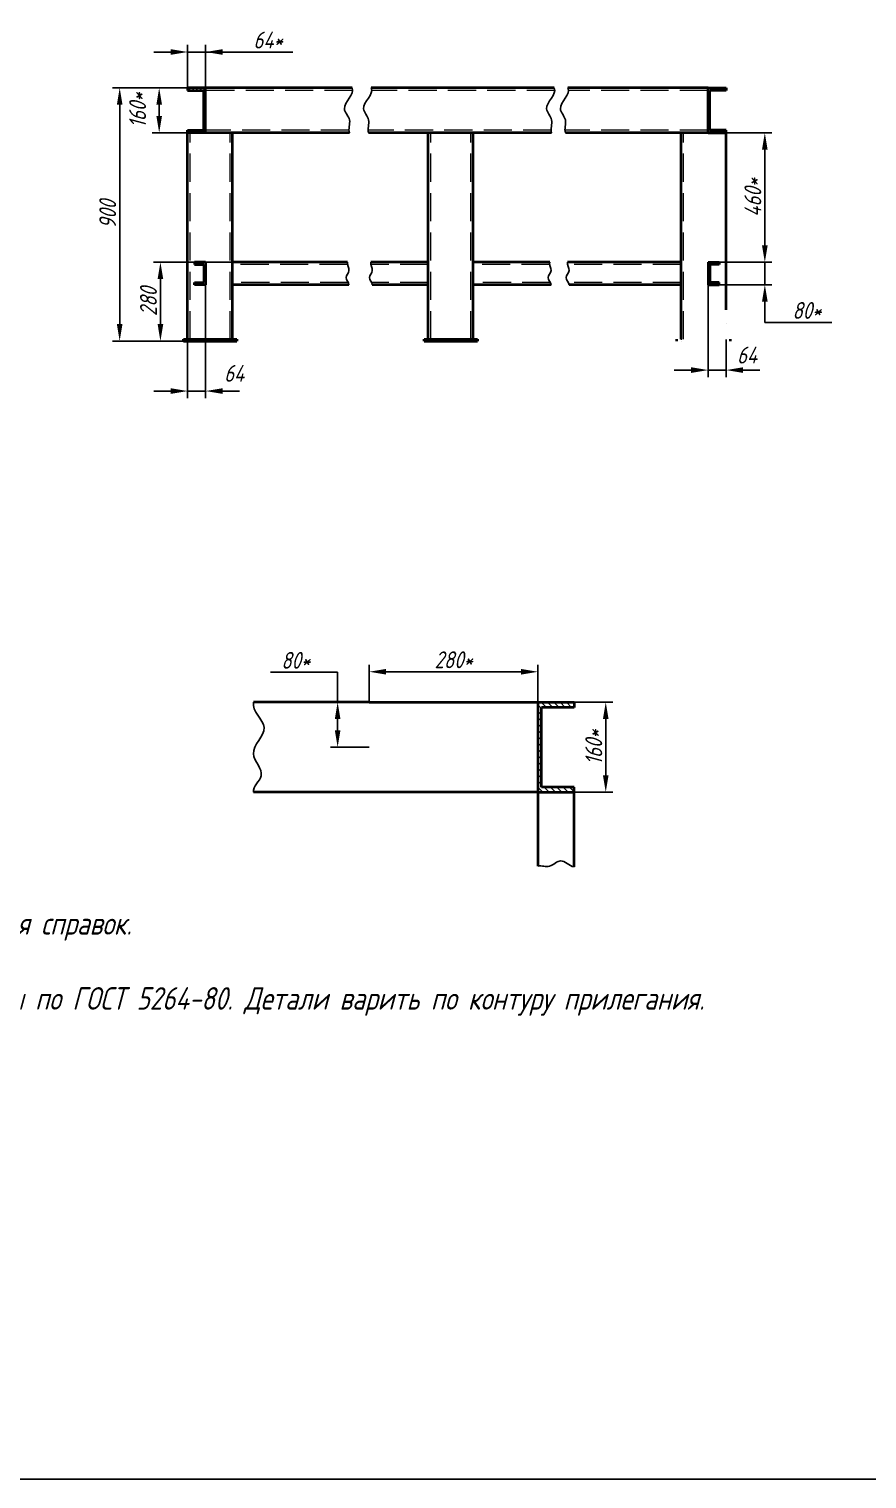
# Model space of a CAD drawing. Header units: millimetres. Extents: x -80926 to 207199, y -554506 to -32322.
# Drawn here: x -10105 to -7125, y -297529 to -292375 of the extents above; entities that cross this region are included whole.
import ezdxf

# ---------------------------------------------------------------- set-up
doc = ezdxf.new("R2010")
doc.units = ezdxf.units.MM
doc.linetypes.add('GOST2.303 4', pattern=[7, 5, -2, 0])
for name, color, linetype, lineweight in [('DIM', 5, 'Continuous', 15), ('Hidden', 50, 'GOST2.303 4', 15), ('KORP', 200, 'Continuous', 40)]:
    doc.layers.add(name, color=color, linetype=linetype, lineweight=lineweight)
doc.styles.add('GOST 2.304', font='CS_Gost2304.shx', dxfattribs={"oblique": 15})
doc.dimstyles.new('GOST', dxfattribs={"dimscale": 0, "dimtxt": 3, "dimasz": 3, "dimexe": 1.25, "dimexo": 0, "dimtad": 1, "dimtoh": 1, "dimdec": 3, "dimtxsty": 'GOST 2.304', "dimcen": 5, "dimadec": 3, "dimazin": 2, "dimtfac": 0.75, "dimtdec": 4, "dimtmove": 1, "dimatfit": 3, "dimfxl": 0, "dimtolj": 1, "dimarcsym": 0})

# ---------------------------------------------------------------- blocks, each defined once
blk = doc.blocks.new('*D203')
at = {"layer": 'Defpoints', "color": 0, "ltscale": 20}
for p in [(-9637.8, -293203.7), (-9381, -293203.7), (-9556, -293483.7)]:
    blk.add_point(p, dxfattribs=at)
at = {"layer": 'DIM', "color": 0, "lineweight": -2, "ltscale": 20}
for p, q in [((-9381, -293203.7), (-9662.8, -293203.7)), ((-9637.8, -293423.7), (-9637.8, -293263.7)), ((-9556, -293483.7), (-9662.8, -293483.7))]:
    blk.add_line(p, q, dxfattribs=at)
at = {"layer": 'DIM', "color": 0, "ltscale": 20}
for points in [[(-9647.8, -293263.7), (-9627.8, -293263.7), (-9637.8, -293203.7)], [(-9647.8, -293423.7), (-9627.8, -293423.7), (-9637.8, -293483.7)]]:
    blk.add_solid(points, dxfattribs=at)
at = {"layer": 'DIM', "color": 0, "ltscale": 20, "insert": (-9680.3, -293343.7), "char_height": 60, "attachment_point": 5, "rotation": 90, "style": 'GOST 2.304'}
blk.add_mtext('\\A1;280', dxfattribs=at)
blk = doc.blocks.new('*D204')
at = {"layer": 'Defpoints', "color": 0, "ltscale": 20}
for p in [(-9782.7, -292583.7), (-9541, -292583.7), (-9556, -293483.7)]:
    blk.add_point(p, dxfattribs=at)
at = {"layer": 'DIM', "color": 0, "lineweight": -2, "ltscale": 20}
for p, q in [((-9541, -292583.7), (-9807.7, -292583.7)), ((-9782.7, -293423.7), (-9782.7, -292643.7)), ((-9556, -293483.7), (-9807.7, -293483.7))]:
    blk.add_line(p, q, dxfattribs=at)
at = {"layer": 'DIM', "color": 0, "ltscale": 20}
for points in [[(-9792.7, -292643.7), (-9772.7, -292643.7), (-9782.7, -292583.7)], [(-9792.7, -293423.7), (-9772.7, -293423.7), (-9782.7, -293483.7)]]:
    blk.add_solid(points, dxfattribs=at)
at = {"layer": 'DIM', "color": 0, "ltscale": 20, "insert": (-9825.2, -293033.7), "char_height": 60, "attachment_point": 5, "rotation": 90, "style": 'GOST 2.304'}
blk.add_mtext('\\A1;900', dxfattribs=at)
blk = doc.blocks.new('*D205')
at = {"layer": 'Defpoints', "color": 0, "ltscale": 20}
for p in [(-9642.2, -292583.7), (-9541, -292583.7), (-9541, -292743.7)]:
    blk.add_point(p, dxfattribs=at)
at = {"layer": 'DIM', "color": 0, "lineweight": -2, "ltscale": 20}
for p, q in [((-9541, -292583.7), (-9667.2, -292583.7)), ((-9642.2, -292683.7), (-9642.2, -292643.7)), ((-9541, -292743.7), (-9667.2, -292743.7))]:
    blk.add_line(p, q, dxfattribs=at)
at = {"layer": 'DIM', "color": 0, "ltscale": 20}
for points in [[(-9652.2, -292643.7), (-9632.2, -292643.7), (-9642.2, -292583.7)], [(-9652.2, -292683.7), (-9632.2, -292683.7), (-9642.2, -292743.7)]]:
    blk.add_solid(points, dxfattribs=at)
at = {"layer": 'DIM', "color": 0, "ltscale": 20, "insert": (-9718.8, -292663.7), "char_height": 60, "attachment_point": 5, "rotation": 90, "style": 'GOST 2.304'}
blk.add_mtext('\\A1;160*', dxfattribs=at)
blk = doc.blocks.new('*D206')
at = {"layer": 'Defpoints', "color": 0, "ltscale": 20}
for p in [(-9541, -292456.4), (-9541, -292583.7), (-9477, -292583.7)]:
    blk.add_point(p, dxfattribs=at)
at = {"layer": 'DIM', "color": 0, "lineweight": -2, "ltscale": 20}
for p, q in [((-9541, -292583.7), (-9541, -292431.4)), ((-9477, -292583.7), (-9477, -292431.4)), ((-9601, -292456.4), (-9661, -292456.4)), ((-9477, -292456.4), (-9541, -292456.4)), ((-9477, -292456.4), (-9541, -292456.4)), ((-9167, -292456.4), (-9477, -292456.4)), ((-9417, -292456.4), (-9357, -292456.4))]:
    blk.add_line(p, q, dxfattribs=at)
at = {"layer": 'DIM', "color": 0, "ltscale": 20}
for points in [[(-9601, -292446.4), (-9601, -292466.4), (-9541, -292456.4)], [(-9417, -292446.4), (-9417, -292466.4), (-9477, -292456.4)]]:
    blk.add_solid(points, dxfattribs=at)
at = {"layer": 'DIM', "color": 0, "ltscale": 20, "insert": (-9255.2, -292413.9), "char_height": 60, "attachment_point": 5, "style": 'GOST 2.304'}
blk.add_mtext('\\A1;64*', dxfattribs=at)
blk = doc.blocks.new('*D207')
at = {"layer": 'Defpoints', "color": 0, "ltscale": 20}
for p in [(-7626.7, -292743.7), (-7650.7, -293203.7), (-7488.8, -293203.7)]:
    blk.add_point(p, dxfattribs=at)
at = {"layer": 'DIM', "color": 0, "lineweight": -2, "ltscale": 20}
for p, q in [((-7626.7, -292743.7), (-7463.8, -292743.7)), ((-7488.8, -292803.7), (-7488.8, -293143.7)), ((-7650.7, -293203.7), (-7463.8, -293203.7))]:
    blk.add_line(p, q, dxfattribs=at)
at = {"layer": 'DIM', "color": 0, "ltscale": 20}
for points in [[(-7498.8, -292803.7), (-7478.8, -292803.7), (-7488.8, -292743.7)], [(-7498.8, -293143.7), (-7478.8, -293143.7), (-7488.8, -293203.7)]]:
    blk.add_solid(points, dxfattribs=at)
at = {"layer": 'DIM', "color": 0, "ltscale": 20, "insert": (-7531.3, -292973.7), "char_height": 60, "attachment_point": 5, "rotation": 90, "style": 'GOST 2.304'}
blk.add_mtext('\\A1;460*', dxfattribs=at)
blk = doc.blocks.new('*D208')
at = {"layer": 'Defpoints', "color": 0, "ltscale": 20}
for p in [(-7650.7, -293203.7), (-7650.7, -293283.7), (-7488.8, -293283.7)]:
    blk.add_point(p, dxfattribs=at)
at = {"layer": 'DIM', "color": 0, "lineweight": -2, "ltscale": 20}
for p, q in [((-7488.8, -293143.7), (-7488.8, -293083.7)), ((-7650.7, -293203.7), (-7463.8, -293203.7)), ((-7488.8, -293203.7), (-7488.8, -293283.7)), ((-7650.7, -293283.7), (-7463.8, -293283.7)), ((-7488.8, -293343.7), (-7488.8, -293403.7)), ((-7488.8, -293417.5), (-7488.8, -293403.7)), ((-7250.2, -293417.5), (-7488.8, -293417.5))]:
    blk.add_line(p, q, dxfattribs=at)
at = {"layer": 'DIM', "color": 0, "ltscale": 20}
for points in [[(-7498.8, -293143.7), (-7478.8, -293143.7), (-7488.8, -293203.7)], [(-7498.8, -293343.7), (-7478.8, -293343.7), (-7488.8, -293283.7)]]:
    blk.add_solid(points, dxfattribs=at)
at = {"layer": 'DIM', "color": 0, "ltscale": 20, "insert": (-7339.5, -293375), "char_height": 60, "attachment_point": 5, "style": 'GOST 2.304'}
blk.add_mtext('\\A1;80*', dxfattribs=at)
blk = doc.blocks.new('*D209')
at = {"layer": 'Defpoints', "color": 0, "ltscale": 20}
for p in [(-7690.7, -293283.7), (-7626.7, -293477.7), (-7626.7, -293587)]:
    blk.add_point(p, dxfattribs=at)
at = {"layer": 'DIM', "color": 0, "lineweight": -2, "ltscale": 20}
for p, q in [((-7690.7, -293283.7), (-7690.7, -293612)), ((-7626.7, -293477.7), (-7626.7, -293612)), ((-7750.7, -293587), (-7810.7, -293587)), ((-7690.7, -293587), (-7626.7, -293587)), ((-7566.7, -293587), (-7506.7, -293587))]:
    blk.add_line(p, q, dxfattribs=at)
at = {"layer": 'DIM', "color": 0, "ltscale": 20}
for points in [[(-7750.7, -293577), (-7750.7, -293597), (-7690.7, -293587)], [(-7566.7, -293577), (-7566.7, -293597), (-7626.7, -293587)]]:
    blk.add_solid(points, dxfattribs=at)
at = {"layer": 'DIM', "color": 0, "ltscale": 20, "insert": (-7552.1, -293533.7), "char_height": 60, "attachment_point": 5, "style": 'GOST 2.304'}
blk.add_mtext('\\A1;64', dxfattribs=at)
blk = doc.blocks.new('*D210')
at = {"layer": 'Defpoints', "color": 0, "ltscale": 20}
for p in [(-8167.3, -294767.8), (-8167.3, -295087.8), (-8054.4, -295087.8)]:
    blk.add_point(p, dxfattribs=at)
at = {"layer": 'DIM', "color": 0, "lineweight": -2, "ltscale": 20}
for p, q in [((-8167.3, -294767.8), (-8029.4, -294767.8)), ((-8054.4, -294827.8), (-8054.4, -295027.8)), ((-8167.3, -295087.8), (-8029.4, -295087.8))]:
    blk.add_line(p, q, dxfattribs=at)
at = {"layer": 'DIM', "color": 0, "ltscale": 20}
for points in [[(-8064.4, -294827.8), (-8044.4, -294827.8), (-8054.4, -294767.8)], [(-8064.4, -295027.8), (-8044.4, -295027.8), (-8054.4, -295087.8)]]:
    blk.add_solid(points, dxfattribs=at)
at = {"layer": 'DIM', "color": 0, "ltscale": 20, "insert": (-8096.9, -294927.8), "char_height": 60, "attachment_point": 5, "rotation": 90, "style": 'GOST 2.304'}
blk.add_mtext('\\A1;160*', dxfattribs=at)
blk = doc.blocks.new('*D211')
at = {"layer": 'Defpoints', "color": 0, "ltscale": 20}
for p in [(-8895.3, -294767.8), (-9007.7, -294927.8), (-8895.3, -294927.8)]:
    blk.add_point(p, dxfattribs=at)
at = {"layer": 'DIM', "color": 0, "lineweight": -2, "ltscale": 20}
for p, q in [((-9246.2, -294661.2), (-9007.7, -294661.2)), ((-9007.7, -294661.2), (-9007.7, -294767.8)), ((-8895.3, -294767.8), (-9032.7, -294767.8)), ((-9007.7, -294827.8), (-9007.7, -294867.8)), ((-8895.3, -294927.8), (-9032.7, -294927.8))]:
    blk.add_line(p, q, dxfattribs=at)
at = {"layer": 'DIM', "color": 0, "ltscale": 20}
for points in [[(-9017.7, -294827.8), (-8997.7, -294827.8), (-9007.7, -294767.8)], [(-9017.7, -294867.8), (-8997.7, -294867.8), (-9007.7, -294927.8)]]:
    blk.add_solid(points, dxfattribs=at)
at = {"layer": 'DIM', "color": 0, "ltscale": 20, "insert": (-9157, -294618.7), "char_height": 60, "attachment_point": 5, "style": 'GOST 2.304'}
blk.add_mtext('\\A1;80*', dxfattribs=at)
blk = doc.blocks.new('*D212')
at = {"layer": 'Defpoints', "color": 0, "ltscale": 20}
for p in [(-8895.3, -294659.3), (-8895.3, -294767.8), (-8295.3, -294767.8)]:
    blk.add_point(p, dxfattribs=at)
at = {"layer": 'DIM', "color": 0, "lineweight": -2, "ltscale": 20}
for p, q in [((-8895.3, -294767.8), (-8895.3, -294634.3)), ((-8355.3, -294659.3), (-8835.3, -294659.3)), ((-8295.3, -294767.8), (-8295.3, -294634.3))]:
    blk.add_line(p, q, dxfattribs=at)
at = {"layer": 'DIM', "color": 0, "ltscale": 20}
for points in [[(-8835.3, -294649.3), (-8835.3, -294669.3), (-8895.3, -294659.3)], [(-8355.3, -294649.3), (-8355.3, -294669.3), (-8295.3, -294659.3)]]:
    blk.add_solid(points, dxfattribs=at)
at = {"layer": 'DIM', "color": 0, "ltscale": 20, "insert": (-8595.3, -294616.8), "char_height": 60, "attachment_point": 5, "style": 'GOST 2.304'}
blk.add_mtext('\\A1;280*', dxfattribs=at)
blk = doc.blocks.new('*D214')
at = {"layer": 'Defpoints', "color": 0, "ltscale": 20}
for p in [(-9477, -293283.7), (-9541, -293477.7), (-9477, -293661.6)]:
    blk.add_point(p, dxfattribs=at)
at = {"layer": 'DIM', "color": 0, "lineweight": -2, "ltscale": 20}
for p, q in [((-9477, -293283.7), (-9477, -293686.6)), ((-9541, -293477.7), (-9541, -293686.6)), ((-9601, -293661.6), (-9661, -293661.6)), ((-9541, -293661.6), (-9477, -293661.6)), ((-9417, -293661.6), (-9357, -293661.6))]:
    blk.add_line(p, q, dxfattribs=at)
at = {"layer": 'DIM', "color": 0, "ltscale": 20}
for points in [[(-9601, -293651.6), (-9601, -293671.6), (-9541, -293661.6)], [(-9417, -293651.6), (-9417, -293671.6), (-9477, -293661.6)]]:
    blk.add_solid(points, dxfattribs=at)
at = {"layer": 'DIM', "color": 0, "ltscale": 20, "insert": (-9375.7, -293598.5), "char_height": 60, "attachment_point": 5, "style": 'GOST 2.304'}
blk.add_mtext('\\A1;64', dxfattribs=at)

msp = doc.modelspace()

# ---------------------------------------------------------------- hatches: boundary and pattern name
at = {"ltscale": 20}
h = msp.add_hatch(dxfattribs=at)
h.set_pattern_fill('ANSI31', color=256, scale=3, style=0)
h.paths.add_polyline_path([(-9476.9806, -292583.6545), (-9540.9806, -292583.6545), (-9540.9806, -292592.6545), (-9482.9806, -292592.6545), (-9482.9806, -292734.6545), (-9540.9806, -292734.6545), (-9540.9806, -292743.6545), (-9476.9806, -292743.6545)])
h.paths.add_polyline_path([(-7626.6978, -292734.6545), (-7684.6978, -292734.6545), (-7684.6978, -292592.6545), (-7626.6978, -292592.6545), (-7626.6978, -292583.6545), (-7690.6978, -292583.6545), (-7690.6978, -292743.6545), (-7626.6978, -292743.6545)])
h = msp.add_hatch(dxfattribs=at)
h.set_pattern_fill('ANSI31', color=256, scale=5, angle=90, style=0)
h.set_pattern_definition([(135, (409.518, -6169.458), (-11.22532015, -11.22532015), [])])
h.paths.add_polyline_path([(-8283.2698, -294785.8023), (-8167.2698, -294785.8023), (-8167.2698, -294767.8023), (-8295.2698, -294767.8023), (-8295.2698, -295087.8023), (-8167.2698, -295087.8023), (-8167.2698, -295069.8023), (-8283.2698, -295069.8023)])

# ---------------------------------------------------------------- linework, layer by layer
msp.add_line((-15400.6882, -297528.7465), (39199.3118, -297528.7465))
for points, start_tangent, end_tangent in [([(-8956.592, -292583.6545), (-8983.7013, -292658.2162), (-8965.6301, -292697.9487), (-8965.6301, -292743.6545)], (0.44307726, -0.896483431), (0.348151529, -0.937438272)), ([(-8888.4026, -292583.6545), (-8915.5119, -292658.2162), (-8897.4407, -292697.9487), (-8897.4407, -292743.6545)], (0.44307726, -0.896483431), (0.348151529, -0.937438272)), ([(-8237.6933, -292583.6545), (-8264.8026, -292658.2162), (-8246.7313, -292697.9487), (-8246.7313, -292743.6545)], (0.44307726, -0.896483431), (0.348151529, -0.937438272)), ([(-8188.6866, -292583.6545), (-8215.7959, -292658.2162), (-8197.7246, -292697.9487), (-8197.7246, -292743.6545)], (0.44307726, -0.896483431), (0.348151529, -0.937438272)), ([(-8972.4787, -293203.6545), (-8967.3063, -293233.2011), (-8977.7949, -293258.4363), (-8967.398, -293283.6545)], (-0.285516255, -0.958373867), (0.11473567, -0.993396057)), ([(-8889.5928, -293203.6545), (-8884.4204, -293233.2011), (-8894.909, -293258.4363), (-8884.5121, -293283.6545)], (-0.285516255, -0.958373867), (0.11473567, -0.993396057)), ([(-8253.58, -293203.6545), (-8248.4075, -293233.2011), (-8258.8962, -293258.4363), (-8248.4993, -293283.6545)], (-0.285516255, -0.958373867), (0.11473567, -0.993396057)), ([(-8189.8768, -293203.6545), (-8184.7043, -293233.2011), (-8195.193, -293258.4363), (-8184.7961, -293283.6545)], (-0.285516255, -0.958373867), (0.11473567, -0.993396057)), ([(-9306.3946, -294767.8023), (-9269.3421, -294857.7799), (-9307.4013, -294950.5495), (-9279.553, -295029.403), (-9306.3574, -295087.8023)], (-0.23183212, -0.972755811), (0.179368636, -0.983781933))]:
    msp.add_spline(points, degree=3, dxfattribs=dict(at, start_tangent=start_tangent, end_tangent=end_tangent))
at = {"ltscale": 40, "start_tangent": (-0.98940517, 0.145180612), "end_tangent": (-0.978973837, -0.20398585)}
msp.add_spline([(-8167.2698, -295353.0972), (-8214.6082, -295331.3621), (-8254.0877, -295350.4098), (-8295.2698, -295350.4098)], degree=3, dxfattribs=at)
at = {"layer": 'Hidden', "ltscale": 20}
for p, q in [((-8954.4697, -292592.6545), (-9476.9806, -292592.6545)), ((-8235.5709, -292592.6545), (-8886.2802, -292592.6545)), ((-7690.6978, -292592.6545), (-8186.5642, -292592.6545)), ((-9531.9806, -293477.6545), (-9531.9806, -292743.6545)), ((-8967.3621, -292734.6545), (-9476.9806, -292734.6545)), ((-9389.9806, -293477.6545), (-9389.9806, -292743.6545)), ((-8248.4634, -292734.6545), (-8899.1727, -292734.6545)), ((-8676.2521, -293477.6545), (-8676.2521, -292743.6545)), ((-8534.2521, -293477.6545), (-8534.2521, -292743.6545)), ((-7690.6978, -292734.6545), (-8199.4567, -292734.6545)), ((-7777.6978, -293477.6545), (-7777.6978, -292743.6545)), ((-8972.5872, -293211.6545), (-9380.9806, -293211.6545)), ((-8685.2521, -293211.6545), (-8889.7013, -293211.6545)), ((-8253.6885, -293211.6545), (-8525.2521, -293211.6545)), ((-7786.6978, -293211.6545), (-8189.9853, -293211.6545)), ((-8970.166, -293275.6545), (-9380.9806, -293275.6545)), ((-8685.2521, -293275.6545), (-8887.2801, -293275.6545)), ((-8251.2673, -293275.6545), (-8525.2521, -293275.6545)), ((-7786.6978, -293275.6545), (-8187.5641, -293275.6545))]:
    msp.add_line(p, q, dxfattribs=at)
at = {"layer": 'Hidden', "ltscale": 5}
for p, q in [((-9540.9806, -293419.6545), (-9540.9806, -293419.6545)), ((-8685.2521, -293419.6545), (-8685.2521, -293483.6545)), ((-8525.2521, -293419.6545), (-8525.2521, -293483.6545)), ((-7786.6978, -293419.6545), (-7786.6978, -293483.6545)), ((-7626.6978, -293419.6545), (-7626.6978, -293419.6545)), ((-7626.6978, -293419.6545), (-7626.6978, -293419.6545)), ((-9540.9806, -293483.6545), (-9540.9806, -293483.6545))]:
    msp.add_line(p, q, dxfattribs=at)
at = {"layer": 'Hidden', "ltscale": 10}
for p, q in [((-8525.2521, -293425.6545), (-8525.2521, -293425.6545)), ((-9380.9806, -293483.6545), (-9380.9806, -293483.6545)), ((-7786.6978, -293483.6545), (-7786.6978, -293483.6545))]:
    msp.add_line(p, q, dxfattribs=at)
at = {"layer": 'KORP'}
for p, q in [((-9476.9806, -292583.6545), (-9540.9806, -292583.6545)), ((-9540.9806, -292583.6545), (-9540.9806, -292592.6545)), ((-9540.9806, -292592.6545), (-9482.9806, -292592.6545)), ((-9482.9806, -292734.6545), (-9482.9806, -292592.6545)), ((-9476.9806, -292743.6545), (-9476.9806, -292583.6545)), ((-8956.592, -292583.6545), (-9476.9806, -292583.6545)), ((-8237.6933, -292583.6545), (-8888.4026, -292583.6545)), ((-7690.6978, -292583.6545), (-8188.6866, -292583.6545)), ((-7690.6978, -292743.6545), (-7690.6978, -292583.6545)), ((-7690.6978, -292583.6545), (-7626.6978, -292583.6545)), ((-7626.6978, -292592.6545), (-7684.6978, -292592.6545)), ((-7684.6978, -292734.6545), (-7684.6978, -292592.6545)), ((-7626.6978, -292583.6545), (-7626.6978, -292592.6545)), ((-9540.9806, -292743.6545), (-9540.9806, -292734.6545)), ((-9540.9806, -292743.6545), (-9540.9806, -292734.6545)), ((-9540.9806, -292734.6545), (-9482.9806, -292734.6545)), ((-9540.9806, -293477.6545), (-9540.9806, -292743.6545)), ((-9476.9806, -292743.6545), (-9540.9806, -292743.6545)), ((-8965.6301, -292743.6545), (-9476.9806, -292743.6545)), ((-8965.6301, -292743.6545), (-9476.9806, -292743.6545)), ((-9380.9806, -293477.6545), (-9380.9806, -292743.6545)), ((-8246.7313, -292743.6545), (-8897.4407, -292743.6545)), ((-8246.7313, -292743.6545), (-8897.4407, -292743.6545)), ((-8685.2521, -293477.6545), (-8685.2521, -292743.6545)), ((-8525.2521, -293477.6545), (-8525.2521, -292743.6545)), ((-7626.6978, -292743.6545), (-8197.7246, -292743.6545)), ((-7786.6978, -293477.6545), (-7786.6978, -292743.6545)), ((-7690.6978, -292743.6545), (-7626.6978, -292743.6545)), ((-7626.6978, -292734.6545), (-7684.6978, -292734.6545)), ((-7626.6978, -292743.6545), (-7626.6978, -292734.6545)), ((-7626.6978, -292743.6545), (-7626.6978, -292734.6545)), ((-7626.6978, -293373.2045), (-7626.6978, -292743.6545)), ((-9516.9806, -293203.6545), (-9516.9806, -293211.6545)), ((-9476.9806, -293203.6545), (-9516.9806, -293203.6545)), ((-9516.9806, -293211.6545), (-9482.9806, -293211.6545)), ((-9482.9806, -293211.6545), (-9482.9806, -293275.6545)), ((-9482.9806, -293211.6545), (-9482.9806, -293267.6545)), ((-9476.9806, -293203.6545), (-9476.9806, -293283.6545)), ((-8972.4787, -293203.6545), (-9380.9806, -293203.6545)), ((-8685.2521, -293203.6545), (-8889.5928, -293203.6545)), ((-8253.58, -293203.6545), (-8525.2521, -293203.6545)), ((-7786.6978, -293203.6545), (-8189.8768, -293203.6545)), ((-7690.6978, -293203.6545), (-7650.6978, -293203.6545)), ((-7690.6978, -293203.6545), (-7690.6978, -293283.6545)), ((-7650.6978, -293211.6545), (-7684.6978, -293211.6545)), ((-7684.6978, -293211.6545), (-7684.6978, -293275.6545)), ((-7684.6978, -293211.6545), (-7684.6978, -293267.6545)), ((-7650.6978, -293203.6545), (-7650.6978, -293211.6545)), ((-9516.9806, -293283.6545), (-9516.9806, -293275.6545)), ((-9516.9806, -293275.6545), (-9482.9806, -293275.6545)), ((-9476.9806, -293283.6545), (-9516.9806, -293283.6545)), ((-8967.398, -293283.6545), (-9380.9806, -293283.6545)), ((-8685.2521, -293283.6545), (-8884.5121, -293283.6545)), ((-8248.4993, -293283.6545), (-8525.2521, -293283.6545)), ((-7786.6978, -293283.6545), (-8184.7961, -293283.6545)), ((-7690.6978, -293283.6545), (-7650.6978, -293283.6545)), ((-7650.6978, -293275.6545), (-7684.6978, -293275.6545)), ((-7650.6978, -293283.6545), (-7650.6978, -293275.6545)), ((-7650.6978, -293283.6545), (-7650.6978, -293275.6545)), ((-9555.9806, -293483.6545), (-9555.9806, -293477.6545)), ((-9555.9806, -293477.6545), (-9365.9806, -293477.6545)), ((-9365.9806, -293477.6545), (-9365.9806, -293483.6545)), ((-8700.2521, -293483.6545), (-8700.2521, -293477.6545)), ((-8700.2521, -293477.6545), (-8510.2521, -293477.6545)), ((-8510.2521, -293477.6545), (-8510.2521, -293483.6545)), ((-7801.6978, -293483.6545), (-7801.6978, -293477.6545)), ((-7611.6978, -293477.6545), (-7611.6978, -293483.6545)), ((-9555.9806, -293483.6545), (-9365.9806, -293483.6545)), ((-8700.2521, -293483.6545), (-8510.2521, -293483.6545)), ((-8895.2698, -294767.8023), (-9306.3946, -294767.8023)), ((-8895.2698, -294767.8023), (-8167.2698, -294767.8023)), ((-8295.2698, -295350.4098), (-8295.2698, -294767.8023)), ((-8167.2698, -294785.8023), (-8283.2698, -294785.8023)), ((-8283.2698, -295069.8023), (-8283.2698, -294785.8023)), ((-8167.2698, -294767.8023), (-8167.2698, -294785.8023)), ((-8167.2698, -295069.8023), (-8283.2698, -295069.8023)), ((-8167.2698, -295353.0972), (-8167.2698, -295069.8023)), ((-8295.2698, -295087.8023), (-9306.3574, -295087.8023)), ((-8295.2698, -295087.8023), (-8167.2698, -295087.8023))]:
    msp.add_line(p, q, dxfattribs=at)

# ---------------------------------------------------------------- texts
at = {"layer": 'KORP', "ltscale": 20, "insert": (-10765.3276, -295513.7434), "char_height": 80, "width": 3559.220934, "attachment_point": 1, "style": 'GOST 2.304'}
msp.add_mtext('1. *Размеры для справок.\\P2. %%PJT 17/2.\\P3. Сварные швы по ГОСТ 5264-80. Детали варить по контуру прилегания.', dxfattribs=at)

# ---------------------------------------------------------------- dimensions: what is measured, and where the dimension line sits
at = {"layer": 'DIM', "ltscale": 20}
dim = msp.add_linear_dim(base=(-9540.9806, -292456.4457), p1=(-9476.9806, -292583.6545), p2=(-9540.9806, -292583.6545), text='64*', dimstyle='GOST', override={"dimscale": 20, "dimsah": 1}, dxfattribs=at)
dim.commit()
dim.dimension.update_dxf_attribs({"geometry": '*D206', "text_midpoint": (-9255.2294, -292454.6418), "dimtype": 160})
for base, p2, picture, middle in [((-9782.7214, -292583.6545), (-9540.9806, -292583.6545), '*D204', (-9825.2214, -293033.6545)), ((-9637.7913, -293203.6545), (-9380.9806, -293203.6545), '*D203', (-9680.2913, -293343.6545))]:
    dim = msp.add_linear_dim(base=base, p1=(-9555.9806, -293483.6545), p2=p2, angle=90, dimstyle='GOST', override={"dimscale": 20, "dimsah": 1}, dxfattribs=at)
    dim.commit()
    dim.dimension.update_dxf_attribs({"geometry": picture, "text_midpoint": middle})
for base, p1, p2, text, override, picture, middle in [((-9642.2148, -292583.6545), (-9540.9806, -292743.6545), (-9540.9806, -292583.6545), '160*', {"dimscale": 20, "dimsah": 1}, '*D205', (-9676.3149, -292663.6545)), ((-7488.8248, -293283.6545), (-7650.6978, -293203.6545), (-7650.6978, -293283.6545), '80*', {"dimscale": 20, "dimsah": 1}, '*D208', (-7423.6918, -293417.5444)), ((-9007.6719, -294927.8023), (-8895.2698, -294767.8023), (-8895.2698, -294927.8023), '80*', {"dimscale": 20, "dimlfac": 1, "dimtxsty": 'GOST 2.304', "dimsah": 1, "dimtolj": 1}, '*D211', (-9017.6719, -294661.1744)), ((-8054.4018, -295087.8023), (-8167.2698, -294767.8023), (-8167.2698, -295087.8023), '160*', {"dimscale": 20, "dimlfac": 1, "dimtxsty": 'GOST 2.304', "dimsah": 1, "dimtolj": 1}, '*D210', (-8054.4018, -294927.8023))]:
    dim = msp.add_linear_dim(base=base, p1=p1, p2=p2, angle=90, text=text, dimstyle='GOST', override=override, dxfattribs=at)
    dim.commit()
    dim.dimension.update_dxf_attribs({"geometry": picture, "text_midpoint": middle, "dimtype": 160})
for base, p1, p2, angle, text, override, picture, middle in [((-7488.8248, -293203.6545), (-7626.6978, -292743.6545), (-7650.6978, -293203.6545), 90, '460*', {"dimscale": 20, "dimsah": 1}, '*D207', (-7531.3248, -292973.6545)), ((-8895.2698, -294659.343), (-8295.2698, -294767.8023), (-8895.2698, -294767.8023), 180, '280*', {"dimscale": 20, "dimlfac": 1, "dimtxsty": 'GOST 2.304', "dimsah": 1, "dimtolj": 1}, '*D212', (-8595.2698, -294616.843))]:
    dim = msp.add_linear_dim(base=base, p1=p1, p2=p2, angle=angle, text=text, dimstyle='GOST', override=override, dxfattribs=at)
    dim.commit()
    dim.dimension.update_dxf_attribs({"geometry": picture, "text_midpoint": middle})
for base, p1, p2, picture, middle in [((-9476.9806, -293661.6011), (-9540.9806, -293477.6545), (-9476.9806, -293283.6545), '*D214', (-9375.6866, -293641.0284)), ((-7626.6978, -293587.0138), (-7690.6978, -293283.6545), (-7626.6978, -293477.6545), '*D209', (-7552.1177, -293576.2199))]:
    dim = msp.add_linear_dim(base=base, p1=p1, p2=p2, dimstyle='GOST', override={"dimscale": 20, "dimsah": 1}, dxfattribs=at)
    dim.commit()
    dim.dimension.update_dxf_attribs({"geometry": picture, "text_midpoint": middle, "dimtype": 160})

doc.saveas('drawing.dxf')
